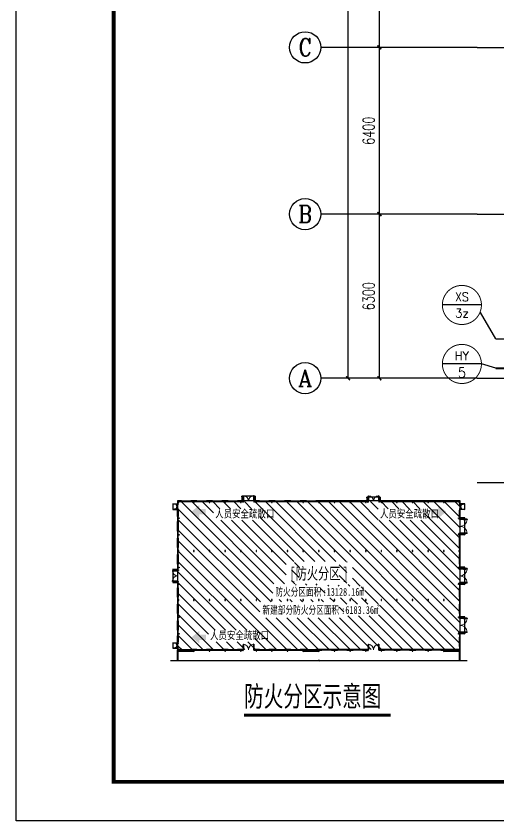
# Model space of a CAD drawing. Extents: x 1635833 to 4277885, y 16914845 to 35313750.
# Drawn here: x 2113224 to 2131765, y 17742386 to 17773275 of the extents above; entities that cross this region are included whole.
import ezdxf
from ezdxf.enums import TextEntityAlignment as Align

# ---------------------------------------------------------------- set-up
doc = ezdxf.new("R2010")
doc.units = 0
doc.header["$LTSCALE"] = 1000
doc.header["$MEASUREMENT"] = 0
doc.linetypes.add('DOTE', pattern=[2.42, 2, -0.2, 0.02, -0.2])
doc.layers.get('Defpoints').update_dxf_attribs({"color": 250})
for name, color, linetype in [('0 - 填充', 251, 'Continuous'), ('00-人防文字', 140, 'Continuous'), ('AXIS_TEXT', 7, 'Continuous'), ('AXIS_外部', 171, 'Continuous'), ('COLUMN', 2, 'Continuous'), ('DIM_SYMB', 165, 'Continuous'), ('DIM_消防', 3, 'Continuous'), ('DOTE', 8, 'DOTE'), ('GROUND', 150, 'Continuous'), ('PIPE-消防', 1, 'Continuous'), ('PIPE-雨水', 4, 'Continuous'), ('PUB_TEXT', 7, 'Continuous'), ('TK', 4, 'Continuous'), ('WALL-PARAPET', 6, 'Continuous'), ('WINDOW', 140, 'Continuous'), ('文字索引线', 74, 'Continuous')]:
    doc.layers.add(name, color=color, linetype=linetype)
doc.styles.add('_TCH_AXIS', font='COMPLEX', dxfattribs={"bigfont": 'GBCBIG'})
doc.styles.add('_TCH_DIM_T3', font='SIMPLEX', dxfattribs={"width": 0.705882, "bigfont": 'GBCBIG'})
doc.styles.add('_TWT_CIRCLE', font='COMPLEX', dxfattribs={"width": 1.1, "height": 3, "bigfont": 'HZTXT'})
doc.styles.add('COMPLEX', font='COMPLEX')
doc.styles.add('HT', font='simhei.ttf', dxfattribs={"width": 0.7})
doc.styles.add('房间名称', font='SIMPLEX', dxfattribs={"width": 0.8, "bigfont": 'HZTXT'})
doc.dimstyles.new('_TCH_ARCH&&150', dxfattribs={"dimtxt": 446.25, "dimasz": 150, "dimexe": 375, "dimexo": 450, "dimgap": 189.375, "dimtad": 1, "dimdec": 0, "dimzin": 0, "dimdsep": 46, "dimtxsty": '_TCH_DIM_T3', "dimblk": 'ARCHTICK', "dimcen": 0.09, "dimclrt": 7, "dimazin": 2, "dimtfac": 1, "dimtdec": 0, "dimtix": 1, "dimtmove": 2, "dimatfit": 3, "dimfxl": 0, "dimtolj": 1, "dimtzin": 0, "dimarcsym": 0})

# ---------------------------------------------------------------- blocks, each defined once
blk = doc.blocks.new('A$C3ACC4A1C')
at = {"layer": 'COLUMN'}
h = blk.add_hatch(color=256, dxfattribs=at)
h.paths.add_polyline_path([(125, 400), (0, 400), (0, 388), (120, 388), (120, 200), (125, 200)])
h.paths.add_polyline_path([(250, 400), (125, 400), (125, 200), (130, 200), (130, 388), (250, 388)])
h.paths.add_polyline_path([(250, 12), (130, 12), (130, 200), (125, 200), (125, 0), (250, 0)])
h.paths.add_polyline_path([(125, 200), (120, 200), (120, 12), (0, 12), (0, 0), (125, 0)])
blk.add_lwpolyline([(0, 0), (0, 12), (120, 12), (120, 388), (0, 388), (0, 400), (250, 400), (250, 388), (130, 388), (130, 12), (250, 12), (250, 0)], close=True, dxfattribs=at)
blk = doc.blocks.new('$WINLIB2D$00000001')
for p, q in [((-0.5, 0.5), (0.5, 0.5)), ((-0.5, 0.5), (-0.5, -0.5)), ((0.5, 0.167), (-0.5, 0.167)), ((0.5, -0.5), (0.5, 0.5)), ((0.5, -0.167), (-0.5, -0.167)), ((-0.5, -0.5), (0.5, -0.5))]:
    blk.add_line(p, q)
blk = doc.blocks.new('$DorLib2D$00000011')
for p, q in [((-0.5, 0.004), (-0.433, 0.004)), ((-0.5, 0.004), (-0.5, -0.062)), ((-0.483, 0.396), (-0.467, 0.396)), ((-0.483, 0.235), (-0.467, 0.235)), ((-0.467, 0.471), (-0.467, -0.062)), ((-0.467, 0.471), (-0.433, 0.471)), ((-0.433, 0.471), (-0.433, 0.004)), ((-0.417, 0.396), (-0.433, 0.396)), ((-0.417, 0.235), (-0.433, 0.235)), ((0.417, 0.396), (0.433, 0.396)), ((0.417, 0.235), (0.433, 0.235)), ((0.433, 0.471), (0.433, 0.004)), ((0.467, 0.471), (0.433, 0.471)), ((0.5, 0.004), (0.433, 0.004)), ((0.467, 0.471), (0.467, -0.062)), ((0.483, 0.396), (0.467, 0.396)), ((0.483, 0.235), (0.467, 0.235)), ((0.5, 0.004), (0.5, -0.062)), ((-0.5, -0.062), (-0.467, -0.062)), ((0.5, -0.062), (0.467, -0.062))]:
    blk.add_line(p, q)
at = {"lineweight": 13}
for p, q in [((-0.483, 0.396), (-0.483, 0.235)), ((-0.417, 0.396), (-0.417, 0.235)), ((0.417, 0.396), (0.417, 0.235)), ((0.483, 0.396), (0.483, 0.235))]:
    blk.add_line(p, q, dxfattribs=at)
for centre, start, end in [((-0.467, 0.004), 0, 85.904), ((0.467, 0.004), 94.096, 180)]:
    blk.add_arc(centre, 0.467, start, end, dxfattribs=at)
blk = doc.blocks.new('6456')
at = {"color": 1}
for p, q in [((2859562, 18811835), (2865562, 18812335)), ((2859562, 18812335), (2865562, 18811835)), ((2907562, 18811835), (2913562, 18812335)), ((2907562, 18812335), (2913562, 18811835)), ((2961562, 18811835), (2967562, 18812335)), ((2961562, 18812335), (2967562, 18811835))]:
    blk.add_line(p, q, dxfattribs=at)
at = {"color": 1, "const_width": 30}
blk.add_lwpolyline([(2859442, 18868335), (2859442, 18868535), (2859122, 18868535), (2859122, 18869135), (2859442, 18869135), (2859442, 18869335)], dxfattribs=at)
at = {"color": 1}
for points in [[(2859562, 18812335), (2865562, 18812335), (2865562, 18811835), (2859562, 18811835)], [(2907562, 18812335), (2913562, 18812335), (2913562, 18811835), (2907562, 18811835)], [(2961562, 18812335), (2967562, 18812335), (2967562, 18811835), (2961562, 18811835)]]:
    blk.add_lwpolyline(points, close=True, dxfattribs=at)
at = {"layer": 'DIM_SYMB', "color": 1}
blk.add_lwpolyline([(2856562, 18808335), (2913449, 18808335), (2913525, 18808545), (2913599, 18808125), (2913674, 18808335), (2970562, 18808335)], dxfattribs=at)
at = {"layer": 'GROUND', "color": 1}
for p, q in [((2889112, 18871375), (2884012, 18871375)), ((2884012, 18871375), (2884012, 18869575)), ((2884312, 18869575), (2884012, 18871375)), ((2888812, 18869575), (2889112, 18871375)), ((2889112, 18871375), (2889112, 18869575)), ((2937112, 18871075), (2932012, 18871075)), ((2932012, 18871075), (2932012, 18869575)), ((2932312, 18869575), (2932012, 18871075)), ((2936812, 18869575), (2937112, 18871075)), ((2937112, 18871075), (2937112, 18869575)), ((2857522, 18868435), (2857522, 18866335)), ((2857522, 18868435), (2859322, 18868435)), ((2859322, 18868135), (2857522, 18868435)), ((2859322, 18868435), (2859322, 18866335)), ((2889112, 18869575), (2884012, 18869575)), ((2937112, 18869575), (2932012, 18869575)), ((2969602, 18868435), (2967802, 18868435)), ((2967802, 18866335), (2967802, 18868435)), ((2967802, 18868135), (2969602, 18868435)), ((2969602, 18866335), (2969602, 18868435)), ((2859322, 18866635), (2857522, 18866335)), ((2857522, 18866335), (2859322, 18866335)), ((2967802, 18866635), (2969602, 18866335)), ((2969602, 18866335), (2967802, 18866335)), ((2969602, 18863135), (2967802, 18863135)), ((2967802, 18856535), (2967802, 18863135)), ((2967802, 18862835), (2969602, 18863135)), ((2969602, 18856535), (2969602, 18863135)), ((2967802, 18856835), (2969602, 18856535)), ((2969602, 18856535), (2967802, 18856535)), ((2857522, 18843385), (2857522, 18838285)), ((2857522, 18843385), (2859322, 18843385)), ((2859322, 18843085), (2857522, 18843385)), ((2859322, 18843385), (2859322, 18838285)), ((2969602, 18844135), (2967802, 18844135)), ((2967802, 18837535), (2967802, 18844135)), ((2967802, 18843835), (2969602, 18844135)), ((2969602, 18837535), (2969602, 18844135)), ((2859322, 18838585), (2857522, 18838285)), ((2857522, 18838285), (2859322, 18838285)), ((2967802, 18837835), (2969602, 18837535)), ((2969602, 18837535), (2967802, 18837535)), ((2969602, 18825135), (2967802, 18825135)), ((2967802, 18818535), (2967802, 18825135)), ((2967802, 18824835), (2969602, 18825135)), ((2969602, 18818535), (2969602, 18825135)), ((2967802, 18818835), (2969602, 18818535)), ((2969602, 18818535), (2967802, 18818535)), ((2857522, 18815135), (2857522, 18813035)), ((2857522, 18815135), (2859322, 18815135)), ((2859322, 18814835), (2857522, 18815135)), ((2859322, 18815135), (2859322, 18813035)), ((2859322, 18813335), (2857522, 18813035)), ((2857522, 18813035), (2859322, 18813035)), ((2859322, 18808335), (2967802, 18808335))]:
    blk.add_line(p, q, dxfattribs=at)
at = {"layer": 'WALL-PARAPET', "color": 1}
for p, q in [((2860762, 18869575), (2859322, 18869575)), ((2859322, 18869575), (2859322, 18868135)), ((2859322, 18868135), (2859562, 18868135)), ((2859562, 18869335), (2860762, 18869335)), ((2859562, 18868135), (2859562, 18869335)), ((2860762, 18869335), (2860762, 18869575)), ((2866762, 18869575), (2864362, 18869575)), ((2864362, 18869575), (2864362, 18869335)), ((2864362, 18869335), (2866762, 18869335)), ((2866762, 18869335), (2866762, 18869575)), ((2872762, 18869575), (2870362, 18869575)), ((2870362, 18869575), (2870362, 18869335)), ((2870362, 18869335), (2872762, 18869335)), ((2872762, 18869335), (2872762, 18869575)), ((2878762, 18869575), (2876362, 18869575)), ((2876362, 18869575), (2876362, 18869335)), ((2876362, 18869335), (2878762, 18869335)), ((2878762, 18869335), (2878762, 18869575)), ((2884312, 18869575), (2882362, 18869575)), ((2882362, 18869575), (2882362, 18869335)), ((2882362, 18869335), (2884312, 18869335)), ((2884312, 18869335), (2884312, 18869575)), ((2890762, 18869575), (2888812, 18869575)), ((2888812, 18869575), (2888812, 18869335)), ((2888812, 18869335), (2890762, 18869335)), ((2890762, 18869335), (2890762, 18869575)), ((2896762, 18869575), (2894362, 18869575)), ((2894362, 18869575), (2894362, 18869335)), ((2894362, 18869335), (2896762, 18869335)), ((2896762, 18869335), (2896762, 18869575)), ((2902762, 18869575), (2900362, 18869575)), ((2900362, 18869575), (2900362, 18869335)), ((2900362, 18869335), (2902762, 18869335)), ((2902762, 18869335), (2902762, 18869575)), ((2908762, 18869575), (2906362, 18869575)), ((2906362, 18869575), (2906362, 18869335)), ((2906362, 18869335), (2908762, 18869335)), ((2908762, 18869335), (2908762, 18869575)), ((2914762, 18869575), (2912362, 18869575)), ((2912362, 18869575), (2912362, 18869335)), ((2912362, 18869335), (2914762, 18869335)), ((2914762, 18869335), (2914762, 18869575)), ((2920762, 18869575), (2918362, 18869575)), ((2918362, 18869575), (2918362, 18869335)), ((2918362, 18869335), (2920762, 18869335)), ((2920762, 18869335), (2920762, 18869575)), ((2926762, 18869575), (2924362, 18869575)), ((2924362, 18869575), (2924362, 18869335)), ((2924362, 18869335), (2926762, 18869335)), ((2926762, 18869335), (2926762, 18869575)), ((2932312, 18869575), (2930362, 18869575)), ((2930362, 18869575), (2930362, 18869335)), ((2930362, 18869335), (2932312, 18869335)), ((2932312, 18869335), (2932312, 18869575)), ((2938762, 18869575), (2936812, 18869575)), ((2936812, 18869575), (2936812, 18869335)), ((2936812, 18869335), (2938762, 18869335)), ((2938762, 18869335), (2938762, 18869575)), ((2944762, 18869575), (2942362, 18869575)), ((2942362, 18869575), (2942362, 18869335)), ((2942362, 18869335), (2944762, 18869335)), ((2944762, 18869335), (2944762, 18869575)), ((2950762, 18869575), (2948362, 18869575)), ((2948362, 18869575), (2948362, 18869335)), ((2948362, 18869335), (2950762, 18869335)), ((2950762, 18869335), (2950762, 18869575)), ((2956762, 18869575), (2954362, 18869575)), ((2954362, 18869575), (2954362, 18869335)), ((2954362, 18869335), (2956762, 18869335)), ((2956762, 18869335), (2956762, 18869575)), ((2962762, 18869575), (2960362, 18869575)), ((2960362, 18869575), (2960362, 18869335)), ((2960362, 18869335), (2962762, 18869335)), ((2962762, 18869335), (2962762, 18869575)), ((2967802, 18869575), (2966362, 18869575)), ((2966362, 18869575), (2966362, 18869335)), ((2966362, 18869335), (2967562, 18869335)), ((2967562, 18869335), (2967562, 18868135)), ((2967562, 18868135), (2967802, 18868135)), ((2967802, 18868135), (2967802, 18869575)), ((2859562, 18866635), (2859322, 18866635)), ((2859322, 18866635), (2859322, 18866035)), ((2859322, 18866035), (2859562, 18866035)), ((2859562, 18866035), (2859562, 18866635)), ((2967802, 18866635), (2967562, 18866635)), ((2967562, 18866635), (2967562, 18866035)), ((2967562, 18866035), (2967802, 18866035)), ((2967802, 18866035), (2967802, 18866635)), ((2859562, 18863635), (2859322, 18863635)), ((2859322, 18863635), (2859322, 18861635)), ((2859322, 18861635), (2859562, 18861635)), ((2859562, 18861635), (2859562, 18863635)), ((2967802, 18863635), (2967562, 18863635)), ((2967562, 18863635), (2967562, 18862835)), ((2967562, 18862835), (2967802, 18862835)), ((2967802, 18862835), (2967802, 18863635)), ((2859562, 18858035), (2859322, 18858035)), ((2859322, 18858035), (2859322, 18855285)), ((2859562, 18855285), (2859562, 18858035)), ((2859322, 18855285), (2859562, 18855285)), ((2967802, 18856835), (2967562, 18856835)), ((2967562, 18856835), (2967562, 18855285)), ((2967562, 18855285), (2967802, 18855285)), ((2967802, 18855285), (2967802, 18856835)), ((2859562, 18851685), (2859322, 18851685)), ((2859322, 18851685), (2859322, 18848985)), ((2859322, 18848985), (2859562, 18848985)), ((2859562, 18848985), (2859562, 18851685)), ((2967802, 18851685), (2967562, 18851685)), ((2967562, 18851685), (2967562, 18848985)), ((2967562, 18848985), (2967802, 18848985)), ((2967802, 18848985), (2967802, 18851685)), ((2859562, 18845385), (2859322, 18845385)), ((2859322, 18845385), (2859322, 18843085)), ((2859322, 18843085), (2859562, 18843085)), ((2859562, 18843085), (2859562, 18845385)), ((2967802, 18845385), (2967562, 18845385)), ((2967562, 18845385), (2967562, 18843835)), ((2967562, 18843835), (2967802, 18843835)), ((2967802, 18843835), (2967802, 18845385)), ((2859562, 18838585), (2859322, 18838585)), ((2859322, 18838585), (2859322, 18836285)), ((2859562, 18836285), (2859562, 18838585)), ((2967802, 18837835), (2967562, 18837835)), ((2967562, 18837835), (2967562, 18836285)), ((2967802, 18836285), (2967802, 18837835)), ((2859322, 18836285), (2859562, 18836285)), ((2967562, 18836285), (2967802, 18836285)), ((2859562, 18832685), (2859322, 18832685)), ((2859322, 18832685), (2859322, 18829985)), ((2859562, 18829985), (2859562, 18832685)), ((2967802, 18832685), (2967562, 18832685)), ((2967562, 18832685), (2967562, 18829985)), ((2967802, 18829985), (2967802, 18832685)), ((2859322, 18829985), (2859562, 18829985)), ((2967562, 18829985), (2967802, 18829985)), ((2859562, 18826385), (2859322, 18826385)), ((2859322, 18826385), (2859322, 18823635)), ((2859562, 18823635), (2859562, 18826385)), ((2967802, 18826385), (2967562, 18826385)), ((2967562, 18826385), (2967562, 18824835)), ((2967562, 18824835), (2967802, 18824835)), ((2967802, 18824835), (2967802, 18826385)), ((2859322, 18823635), (2859562, 18823635)), ((2859562, 18820035), (2859322, 18820035)), ((2859322, 18820035), (2859322, 18817835)), ((2859322, 18817835), (2859562, 18817835)), ((2859562, 18817835), (2859562, 18820035)), ((2967802, 18818835), (2967562, 18818835)), ((2967562, 18818835), (2967562, 18817285)), ((2967802, 18817285), (2967802, 18818835)), ((2859562, 18815435), (2859322, 18815435)), ((2859322, 18815435), (2859322, 18814835)), ((2859322, 18814835), (2859562, 18814835)), ((2859562, 18814835), (2859562, 18815435)), ((2967562, 18817285), (2967802, 18817285)), ((2859562, 18813335), (2859322, 18813335)), ((2859322, 18813335), (2859322, 18812455)), ((2859322, 18808335), (2859322, 18812455)), ((2859562, 18812575), (2859562, 18813335)), ((2860762, 18812575), (2859562, 18812575)), ((2859562, 18812335), (2860762, 18812335)), ((2859562, 18808335), (2859562, 18812335)), ((2860762, 18812335), (2860762, 18812575)), ((2866762, 18812575), (2864362, 18812575)), ((2864362, 18812575), (2864362, 18812335)), ((2864362, 18812335), (2866762, 18812335)), ((2866762, 18812335), (2866762, 18812575)), ((2872762, 18812575), (2870362, 18812575)), ((2870362, 18812575), (2870362, 18812335)), ((2870362, 18812335), (2872762, 18812335)), ((2872762, 18812335), (2872762, 18812575)), ((2878762, 18812575), (2876362, 18812575)), ((2876362, 18812575), (2876362, 18812335)), ((2876362, 18812335), (2878762, 18812335)), ((2878762, 18812335), (2878762, 18812575)), ((2884312, 18812575), (2882362, 18812575)), ((2882362, 18812575), (2882362, 18812335)), ((2882362, 18812335), (2884312, 18812335)), ((2884312, 18812335), (2884312, 18812575)), ((2890762, 18812575), (2888812, 18812575)), ((2888812, 18812575), (2888812, 18812335)), ((2888812, 18812335), (2890762, 18812335)), ((2890762, 18812335), (2890762, 18812575)), ((2896762, 18812575), (2894362, 18812575)), ((2894362, 18812575), (2894362, 18812335)), ((2894362, 18812335), (2896762, 18812335)), ((2896762, 18812335), (2896762, 18812575)), ((2902762, 18812575), (2900362, 18812575)), ((2900362, 18812575), (2900362, 18812335)), ((2900362, 18812335), (2902762, 18812335)), ((2902762, 18812335), (2902762, 18812575)), ((2908762, 18812575), (2906362, 18812575)), ((2906362, 18812575), (2906362, 18812335)), ((2906362, 18812335), (2908762, 18812335)), ((2908762, 18812335), (2908762, 18812575)), ((2914762, 18812575), (2912362, 18812575)), ((2912362, 18812575), (2912362, 18812335)), ((2912362, 18812335), (2914762, 18812335)), ((2914762, 18812335), (2914762, 18812575)), ((2920762, 18812575), (2918362, 18812575)), ((2918362, 18812575), (2918362, 18812335)), ((2918362, 18812335), (2920762, 18812335)), ((2920762, 18812335), (2920762, 18812575)), ((2926762, 18812575), (2924362, 18812575)), ((2924362, 18812575), (2924362, 18812335)), ((2924362, 18812335), (2926762, 18812335)), ((2926762, 18812335), (2926762, 18812575)), ((2932312, 18812575), (2930362, 18812575)), ((2930362, 18812575), (2930362, 18812335)), ((2930362, 18812335), (2932312, 18812335)), ((2932312, 18812335), (2932312, 18812575)), ((2938762, 18812575), (2936812, 18812575)), ((2936812, 18812575), (2936812, 18812335)), ((2936812, 18812335), (2938762, 18812335)), ((2938762, 18812335), (2938762, 18812575)), ((2944762, 18812575), (2942362, 18812575)), ((2942362, 18812575), (2942362, 18812335)), ((2942362, 18812335), (2944762, 18812335)), ((2944762, 18812335), (2944762, 18812575)), ((2950762, 18812575), (2948362, 18812575)), ((2948362, 18812575), (2948362, 18812335)), ((2948362, 18812335), (2950762, 18812335)), ((2950762, 18812335), (2950762, 18812575)), ((2956762, 18812575), (2954362, 18812575)), ((2954362, 18812575), (2954362, 18812335)), ((2954362, 18812335), (2956762, 18812335)), ((2956762, 18812335), (2956762, 18812575)), ((2962762, 18812575), (2960362, 18812575)), ((2960362, 18812575), (2960362, 18812335)), ((2960362, 18812335), (2962762, 18812335)), ((2962762, 18812335), (2962762, 18812575)), ((2967562, 18812575), (2966362, 18812575)), ((2966362, 18812575), (2966362, 18812335)), ((2966362, 18812335), (2967562, 18812335)), ((2967802, 18813685), (2967562, 18813685)), ((2967562, 18813685), (2967562, 18812575)), ((2967562, 18808335), (2967562, 18812335)), ((2967802, 18812455), (2967802, 18813685)), ((2967802, 18808335), (2967802, 18812455)), ((2859322, 18808335), (2859562, 18808335)), ((2967562, 18808335), (2967802, 18808335))]:
    blk.add_line(p, q, dxfattribs=at)
at = {"layer": 'WINDOW', "color": 1}
for p, q in [((2859322, 18866635), (2859322, 18868135)), ((2967802, 18866635), (2967802, 18868135)), ((2859322, 18813335), (2859322, 18814835))]:
    blk.add_line(p, q, dxfattribs=at)
at = {"layer": 'COLUMN', "color": 1, "xscale": -1}
for p in [(2859812, 18868935), (2865687, 18868935), (2871687, 18868935), (2877687, 18868935), (2883687, 18868935), (2889687, 18868935), (2895687, 18868935), (2901687, 18868935), (2907687, 18868935), (2913687, 18868935), (2919687, 18868935), (2925687, 18868935), (2931687, 18868935), (2937687, 18868935), (2943687, 18868935), (2949687, 18868935), (2955687, 18868935), (2961687, 18868935), (2967562, 18868935), (2859812, 18850135), (2865687, 18850135), (2871687, 18850135), (2877687, 18850135), (2883687, 18850135), (2889687, 18850135), (2895687, 18850135), (2901687, 18850135), (2907687, 18850135), (2913687, 18850135), (2919687, 18850135), (2925687, 18850135), (2931687, 18850135), (2937687, 18850135), (2943687, 18850135), (2949687, 18850135), (2955687, 18850135), (2961687, 18850135), (2967562, 18850135), (2859812, 18831335), (2865687, 18831335), (2871687, 18831335), (2877687, 18831335), (2883687, 18831335), (2889687, 18831335), (2895687, 18831335), (2901687, 18831335), (2907687, 18831335), (2913687, 18831335), (2919687, 18831335), (2925687, 18831335), (2931687, 18831335), (2937687, 18831335), (2943687, 18831335), (2949687, 18831335), (2955687, 18831335), (2961687, 18831335), (2967562, 18831335), (2967687, 18831335), (2859812, 18811935), (2865687, 18811935), (2871687, 18811935), (2877687, 18811935), (2883687, 18811935), (2889687, 18811935), (2895687, 18811935), (2901687, 18811935), (2907687, 18811935), (2913687, 18811935), (2919687, 18811935), (2925687, 18811935), (2931687, 18811935), (2937687, 18811935), (2943687, 18811935), (2949687, 18811935), (2955687, 18811935), (2961687, 18811935), (2967562, 18811935)]:
    blk.add_blockref('A$C3ACC4A1C', p, dxfattribs=at)
at = {"layer": 'COLUMN', "color": 1, "xscale": -1, "rotation": 270}
for p in [(2859562, 18862910), (2859562, 18856510), (2859562, 18843910), (2859562, 18837510), (2859562, 18824910), (2859562, 18818510)]:
    blk.add_blockref('A$C3ACC4A1C', p, dxfattribs=at)
at = {"layer": 'COLUMN', "color": 1, "rotation": 90.00000000000001}
for p in [(2967562, 18862910), (2967562, 18856510), (2967562, 18843910), (2967562, 18837510), (2967562, 18824910), (2967562, 18818510)]:
    blk.add_blockref('A$C3ACC4A1C', p, dxfattribs=at)
at = {"layer": 'WINDOW', "color": 1}
for name, p, xscale, yscale, zscale in [('$DorLib2D$00000011', (2886562, 18869455), 4500.000027132919, 4500.000027132919, 4500.000027132919), ('$DorLib2D$00000011', (2934562, 18869455), 4500.000027132919, 4500.000027132919, 4500.000027132919), ('$WINLIB2D$00000001', (2862562, 18869455), 3600.000000003725, -240, 3600.000000003725), ('$WINLIB2D$00000001', (2868562, 18869455), 3600.000000003725, -240, 3600.000000003725), ('$WINLIB2D$00000001', (2874562, 18869455), 3600.000000003725, -240, 3600.000000003725), ('$WINLIB2D$00000001', (2880562, 18869455), 3600.000000003725, -240, 3600.000000003725), ('$WINLIB2D$00000001', (2892562, 18869455), 3600.000000003725, -240, 3600.000000003725), ('$WINLIB2D$00000001', (2898562, 18869455), 3600.000000003725, -240, 3600.000000003725), ('$WINLIB2D$00000001', (2904562, 18869455), 3600.000000003725, -240, 3600.000000003725), ('$WINLIB2D$00000001', (2910562, 18869455), 3600.000000003725, -240, 3600.000000003725), ('$WINLIB2D$00000001', (2916562, 18869455), -3600.000000003725, -240, -3600.000000003725), ('$WINLIB2D$00000001', (2922562, 18869455), -3600.000000003725, -240, -3600.000000003725), ('$WINLIB2D$00000001', (2928562, 18869455), -3600.000000003725, -240, -3600.000000003725), ('$WINLIB2D$00000001', (2940562, 18869455), -3600.000000003725, -240, -3600.000000003725), ('$WINLIB2D$00000001', (2946562, 18869455), -3600.000000003725, -240, -3600.000000003725), ('$WINLIB2D$00000001', (2952562, 18869455), -3600.000000003725, -240, -3600.000000003725), ('$WINLIB2D$00000001', (2958562, 18869455), -3600.000000003725, -240, -3600.000000003725), ('$WINLIB2D$00000001', (2964562, 18869455), -3600.000000003725, -240, -3600.000000003725)]:
    blk.add_blockref(name, p, dxfattribs=dict(at, xscale=xscale, yscale=yscale, zscale=zscale))
for name, p, xscale, yscale, zscale, rotation in [('$DorLib2D$00000011', (2859442, 18867385), 1500, 1500, 1500, 90), ('$DorLib2D$00000011', (2967682, 18867385), 1500, -1500, 1500, 90), ('$WINLIB2D$00000001', (2859442, 18864835), 2400, 240, 2400, 90), ('$WINLIB2D$00000001', (2967682, 18864835), 2400, -240, 2400, 90), ('$WINLIB2D$00000001', (2859442, 18859835), 3600.000000003725, -240, 3600.000000003725, 90), ('$DorLib2D$00000011', (2967682, 18859835), 6000, -6000, 6000, 90), ('$WINLIB2D$00000001', (2859442, 18853485), 3600.000000003725, -240, 3600.000000003725, 90), ('$WINLIB2D$00000001', (2967682, 18853485), 3600.000000003725, 240, 3600.000000003725, 90), ('$WINLIB2D$00000001', (2859442, 18847185), 3600.000000003725, -240, 3600.000000003725, 90), ('$WINLIB2D$00000001', (2967682, 18847185), 3600.000000003725, 240, 3600.000000003725, 90), ('$DorLib2D$00000011', (2859442, 18840835), 4500.000027132919, 4500.000027132919, 4500.000027132919, 90), ('$DorLib2D$00000011', (2967682, 18840835), 6000, -6000, 6000, 90), ('$WINLIB2D$00000001', (2859442, 18834485), 3600.000000003725, -240, 3600.000000003725, 90), ('$WINLIB2D$00000001', (2967682, 18834485), 3600.000000003725, 240, 3600.000000003725, 90), ('$WINLIB2D$00000001', (2859442, 18828185), 3600.000000003725, -240, 3600.000000003725, 90), ('$WINLIB2D$00000001', (2967682, 18828185), 3600.000000003725, 240, 3600.000000003725, 90), ('$DorLib2D$00000011', (2967682, 18821835), 6000, -6000, 6000, 90), ('$WINLIB2D$00000001', (2859442, 18821835), 3600.000000003725, -240, 3600.000000003725, 90), ('$WINLIB2D$00000001', (2859442, 18816635), 2400, -240, 2400, 90), ('$DorLib2D$00000011', (2859442, 18814085), -1500, 1500, -1500, 90), ('$WINLIB2D$00000001', (2967682, 18815485), 3600.000000003725, 240, 3600.000000003725, 90), ('$WINLIB2D$00000001', (2862562, 18812455), -3600.000000003725, -240, -3600.000000003725, 180), ('$WINLIB2D$00000001', (2868562, 18812455), -3600.000000003725, 240, -3600.000000003725, 180), ('$WINLIB2D$00000001', (2874562, 18812455), -3600.000000003725, 240, -3600.000000003725, 180), ('$WINLIB2D$00000001', (2880562, 18812455), -3600.000000003725, 240, -3600.000000003725, 180), ('$DorLib2D$00000011', (2886562, 18812455), -4500.000027132919, -4500.000027132919, -4500.000027132919, 180), ('$WINLIB2D$00000001', (2892562, 18812455), -3600.000000003725, 240, -3600.000000003725, 180), ('$WINLIB2D$00000001', (2898562, 18812455), -3600.000000003725, 240, -3600.000000003725, 180), ('$WINLIB2D$00000001', (2904562, 18812455), -3600.000000003725, 240, -3600.000000003725, 180), ('$WINLIB2D$00000001', (2910562, 18812455), -3600.000000003725, -240, -3600.000000003725, 180), ('$WINLIB2D$00000001', (2916562, 18812455), 3600.000000003725, 240, 3600.000000003725, 180), ('$WINLIB2D$00000001', (2922562, 18812455), 3600.000000003725, 240, 3600.000000003725, 180), ('$WINLIB2D$00000001', (2928562, 18812455), 3600.000000003725, 240, 3600.000000003725, 180), ('$DorLib2D$00000011', (2934562, 18812455), 4500.000027132919, -4500.000027132919, 4500.000027132919, 180), ('$WINLIB2D$00000001', (2940562, 18812455), 3600.000000003725, 240, 3600.000000003725, 180), ('$WINLIB2D$00000001', (2946562, 18812455), 3600.000000003725, 240, 3600.000000003725, 180), ('$WINLIB2D$00000001', (2952562, 18812455), 3600.000000003725, 240, 3600.000000003725, 180), ('$WINLIB2D$00000001', (2958562, 18812455), 3600.000000003725, 240, 3600.000000003725, 180), ('$WINLIB2D$00000001', (2964562, 18812455), 3600.000000003725, -240, 3600.000000003725, 180)]:
    blk.add_blockref(name, p, dxfattribs=dict(at, xscale=xscale, yscale=yscale, zscale=zscale, rotation=rotation))
blk = doc.blocks.new('GeYuanFrame_88637502', base_point=(20.09, 4.53))
at = {"layer": 'TK'}
blk.add_lwpolyline([(20.09, 4.53), (20.09, 598.53), (1071.09, 598.53), (1071.09, 4.53)], close=True, dxfattribs=at)
at = {"layer": 'TK', "const_width": 1}
blk.add_lwpolyline([(45.09, 588.53), (1061.09, 588.53), (1061.09, 14.53), (45.09, 14.53)], close=True, dxfattribs=at)
blk = doc.blocks.new('_ArchTick')
at = {"color": 0, "linetype": 'ByBlock', "const_width": 0.4}
blk.add_lwpolyline([(-0.5, -0.5), (0.5, 0.5)], dxfattribs=at)
blk = doc.blocks.new('*D228')
at = {"layer": 'AXIS_外部', "color": 0, "lineweight": -2}
for p, q in [((2130474, 17765675), (2126799, 17765675)), ((2127174, 17759375), (2127174, 17765675)), ((2130474, 17759375), (2126799, 17759375))]:
    blk.add_line(p, q, dxfattribs=at)
at = {"layer": 'Defpoints', "color": 0}
for p in [(2127174, 17765675), (2130924, 17765675), (2130924, 17759375)]:
    blk.add_point(p, dxfattribs=at)
at = {"layer": 'AXIS_外部', "color": 0, "lineweight": -2, "xscale": 150, "yscale": 150, "zscale": 150}
for p, rotation in [((2127174, 17765675), 90), ((2127174, 17759375), 270)]:
    blk.add_blockref('_ArchTick', p, dxfattribs=dict(at, rotation=rotation))
at = {"layer": 'AXIS_外部', "color": 7, "insert": (2126761, 17762525), "char_height": 446.2, "attachment_point": 5, "rotation": 90, "style": '_TCH_DIM_T3'}
blk.add_mtext('\\A1;6300', dxfattribs=at)
blk = doc.blocks.new('*D229')
at = {"layer": 'AXIS_外部', "color": 0, "lineweight": -2}
for p, q in [((2130474, 17772075), (2126799, 17772075)), ((2127174, 17765675), (2127174, 17772075)), ((2130474, 17765675), (2126799, 17765675))]:
    blk.add_line(p, q, dxfattribs=at)
at = {"layer": 'Defpoints', "color": 0}
for p in [(2127174, 17772075), (2130924, 17772075), (2130924, 17765675)]:
    blk.add_point(p, dxfattribs=at)
at = {"layer": 'AXIS_外部', "color": 0, "lineweight": -2, "xscale": 150, "yscale": 150, "zscale": 150}
for p, rotation in [((2127174, 17772075), 90), ((2127174, 17765675), 270)]:
    blk.add_blockref('_ArchTick', p, dxfattribs=dict(at, rotation=rotation))
at = {"layer": 'AXIS_外部', "color": 7, "insert": (2126761, 17768875), "char_height": 446.2, "attachment_point": 5, "rotation": 90, "style": '_TCH_DIM_T3'}
blk.add_mtext('\\A1;6400', dxfattribs=at)
blk = doc.blocks.new('*D230')
at = {"layer": 'AXIS_外部', "color": 0, "lineweight": -2}
for p, q in [((2130474, 17778375), (2126799, 17778375)), ((2127174, 17772075), (2127174, 17778375)), ((2130474, 17772075), (2126799, 17772075))]:
    blk.add_line(p, q, dxfattribs=at)
at = {"layer": 'Defpoints', "color": 0}
for p in [(2127174, 17778375), (2130924, 17778375), (2130924, 17772075)]:
    blk.add_point(p, dxfattribs=at)
at = {"layer": 'AXIS_外部', "color": 0, "lineweight": -2, "xscale": 150, "yscale": 150, "zscale": 150}
for p, rotation in [((2127174, 17778375), 90), ((2127174, 17772075), 270)]:
    blk.add_blockref('_ArchTick', p, dxfattribs=dict(at, rotation=rotation))
at = {"layer": 'AXIS_外部', "color": 7, "insert": (2126761, 17775225), "char_height": 446.2, "attachment_point": 5, "rotation": 90, "style": '_TCH_DIM_T3'}
blk.add_mtext('\\A1;6300', dxfattribs=at)
blk = doc.blocks.new('*D238')
at = {"layer": 'AXIS_外部', "color": 0, "lineweight": -2}
for p, q in [((2130474, 17816615), (2125599, 17816615)), ((2125974, 17759375), (2125974, 17816615)), ((2130474, 17759375), (2125599, 17759375))]:
    blk.add_line(p, q, dxfattribs=at)
at = {"layer": 'Defpoints', "color": 0}
for p in [(2125974, 17816615), (2130924, 17816615), (2130924, 17759375)]:
    blk.add_point(p, dxfattribs=at)
at = {"layer": 'AXIS_外部', "color": 0, "lineweight": -2, "xscale": 150, "yscale": 150, "zscale": 150}
for p, rotation in [((2125974, 17816615), 90), ((2125974, 17759375), 270)]:
    blk.add_blockref('_ArchTick', p, dxfattribs=dict(at, rotation=rotation))
at = {"layer": 'AXIS_外部', "color": 7, "insert": (2125561, 17787995), "char_height": 446.2, "attachment_point": 5, "rotation": 90, "style": '_TCH_DIM_T3'}
blk.add_mtext('\\A1;57240', dxfattribs=at)
blk = doc.blocks.new('_AXISO')
blk.add_circle((0, 0), 0.5)
at = {"layer": 'AXIS_TEXT', "style": 'COMPLEX', "width": 1.041667}
blk.add_attdef('A', text='', height=0.56, dxfattribs=at).set_placement((-0.25, -0.28), (0.25, -0.28), align=Align.FIT)

msp = doc.modelspace()

# ---------------------------------------------------------------- hatches: boundary and pattern name
at = {"layer": '0 - 填充'}
h = msp.add_hatch(dxfattribs=at)
h.set_pattern_fill('ANSI31', color=256, scale=180, angle=-90, style=0)
h.set_pattern_definition([(315, (0, 0), (202.0557627, 202.0557627), [])])
h.paths.add_polyline_path([(2119449.514, 17754640.498), (2130249.514, 17754640.498), (2130249.514, 17748965.098), (2119449.514, 17748965.098)])
h.paths.add_polyline_path([(2127132.739, 17753925.193), (2128913.133, 17753925.193), (2128913.133, 17754368.107), (2127132.739, 17754368.107)], flags=16)
h.paths.add_polyline_path([(2120804.793, 17753925.193), (2122585.187, 17753925.193), (2122585.187, 17754368.107), (2120804.793, 17754368.107)], flags=16)
edge = h.paths.add_edge_path(flags=16)
edge.add_line((2123588.739, 17751462.369), (2124097.853, 17751462.369))
edge.add_line((2124097.853, 17751462.369), (2124097.853, 17752309.204))
edge.add_line((2124097.853, 17752309.204), (2123588.739, 17752309.204))
edge.add_line((2123588.739, 17752309.204), (2123588.739, 17751462.369))
edge.add_line((2123805.448, 17751434.521), (2125922.663, 17751434.521))
edge.add_line((2125922.663, 17751434.521), (2125922.663, 17752342.116))
edge.add_line((2125922.663, 17752342.116), (2123805.448, 17752342.116))
edge.add_line((2123805.448, 17752342.116), (2123805.448, 17751434.521))
edge.add_line((2125630.258, 17751462.369), (2126139.372, 17751462.369))
edge.add_line((2126139.372, 17751462.369), (2126139.372, 17752309.204))
edge.add_line((2126139.372, 17752309.204), (2125630.258, 17752309.204))
edge.add_line((2125630.258, 17752309.204), (2125630.258, 17751462.369))
edge = h.paths.add_edge_path(flags=16)
edge.add_line((2123077.641, 17750878.535), (2125094.012, 17750878.535))
edge.add_line((2125094.012, 17750878.535), (2125094.012, 17751483.598))
edge.add_line((2125094.012, 17751483.598), (2123077.641, 17751483.598))
edge.add_line((2123077.641, 17751483.598), (2123077.641, 17750878.535))
edge.add_line((2124918.485, 17750951.952), (2126580.088, 17750951.952))
edge.add_line((2126580.088, 17750951.952), (2126580.088, 17751400.054))
edge.add_line((2126580.088, 17751400.054), (2124918.485, 17751400.054))
edge.add_line((2124918.485, 17751400.054), (2124918.485, 17750951.952))
edge.add_line((2126468.695, 17751189.927), (2126617.725, 17751189.927))
edge.add_line((2126617.725, 17751189.927), (2126617.725, 17751410.18))
edge.add_line((2126617.725, 17751410.18), (2126468.695, 17751410.18))
edge.add_line((2126468.695, 17751410.18), (2126468.695, 17751189.927))
edge = h.paths.add_edge_path(flags=16)
edge.add_line((2122583.399, 17750183.548), (2125809.56, 17750183.548))
edge.add_line((2125809.56, 17750183.548), (2125809.56, 17750788.611))
edge.add_line((2125809.56, 17750788.611), (2122583.399, 17750788.611))
edge.add_line((2122583.399, 17750788.611), (2122583.399, 17750183.548))
edge.add_line((2125634.032, 17750256.966), (2127144.412, 17750256.966))
edge.add_line((2127144.412, 17750256.966), (2127144.412, 17750705.067))
edge.add_line((2127144.412, 17750705.067), (2125634.032, 17750705.067))
edge.add_line((2125634.032, 17750705.067), (2125634.032, 17750256.966))
edge.add_line((2127033.02, 17750494.94), (2127182.049, 17750494.94))
edge.add_line((2127182.049, 17750494.94), (2127182.049, 17750715.194))
edge.add_line((2127182.049, 17750715.194), (2127033.02, 17750715.194))
edge.add_line((2127033.02, 17750715.194), (2127033.02, 17750494.94))
h.paths.add_polyline_path([(2120608.258, 17749258.511), (2122388.652, 17749258.511), (2122388.652, 17749701.424), (2120608.258, 17749701.424)], flags=16)
at = {"layer": '文字索引线'}
for points in [[(2119958.983, 17754254.868), (2120258.983, 17754504.868), (2120258.983, 17754354.868), (2120508.983, 17754354.868), (2120508.983, 17754154.868), (2120258.983, 17754154.868), (2120258.983, 17754004.868)], [(2129740.045, 17754254.868), (2129440.045, 17754504.868), (2129440.045, 17754354.868), (2129190.045, 17754354.868), (2129190.045, 17754154.868), (2129440.045, 17754154.868), (2129440.045, 17754004.868)], [(2119966.388, 17749435.458), (2120266.388, 17749685.458), (2120266.388, 17749535.458), (2120516.388, 17749535.458), (2120516.388, 17749335.458), (2120266.388, 17749335.458), (2120266.388, 17749185.458)]]:
    msp.add_hatch(color=256, dxfattribs=at).paths.add_polyline_path(points)

# ---------------------------------------------------------------- linework, layer by layer
at = {"layer": 'AXIS_外部'}
for p, q in [((2130923.512, 17772075.393), (2124923.512, 17772075.393)), ((2130923.512, 17765675.393), (2124923.512, 17765675.393)), ((2130923.512, 17759375.393), (2124923.512, 17759375.393))]:
    msp.add_line(p, q, dxfattribs=at)
at = {"layer": 'DIM_SYMB', "color": 150}
msp.add_lwpolyline([(2130923.512, 17755375.393), (2187810.05, 17755375.393), (2187886.484, 17755585.393), (2187960.541, 17755165.393), (2188035.05, 17755375.393), (2244923.512, 17755375.393)], dxfattribs=at)
at = {"layer": 'DIM_SYMB', "const_width": 105}
msp.add_lwpolyline([(2121980.161, 17746444.463), (2127601.87, 17746444.463)], dxfattribs=at)
at = {"layer": 'DIM_消防'}
for p, q in [((2131093.415, 17762188.098), (2129593.415, 17762188.098)), ((2131645.633, 17760886.828), (2131051.242, 17761901.736)), ((2131093.415, 17759924.027), (2129593.415, 17759924.027)), ((2131645.633, 17759761.462), (2131093.415, 17759924.027))]:
    msp.add_line(p, q, dxfattribs=at)
at = {"layer": 'DIM_消防', "const_width": 37.5}
for points in [[(2131093.415, 17762188.098, 1), (2129593.415, 17762188.098, 1)], [(2131093.415, 17759924.027, 1), (2129593.415, 17759924.027, 1)]]:
    msp.add_lwpolyline(points, format="xyb", close=True, dxfattribs=at)
at = {"layer": 'DOTE'}
for p, q in [((2130923.512, 17772075.393), (2244923.512, 17772075.393)), ((2130923.512, 17765675.393), (2244923.512, 17765675.393)), ((2130923.512, 17759375.393), (2244923.512, 17759375.393))]:
    msp.add_line(p, q, dxfattribs=at)
at = {"layer": 'PIPE-消防', "linetype": 'Continuous', "ltscale": 1.5, "const_width": 52.5}
msp.add_lwpolyline([(2132149.038, 17760886.828), (2131645.633, 17760886.828)], dxfattribs=at)
at = {"layer": 'PIPE-雨水', "linetype": 'Continuous', "ltscale": 1.5, "const_width": 75}
msp.add_lwpolyline([(2132795.028, 17759761.462), (2131645.633, 17759761.462)], dxfattribs=at)

# ---------------------------------------------------------------- block references
for name, p, xscale, yscale, zscale in [('GeYuanFrame_88637502', (2113223.512, 17742386.026), 150, 150, 150), ('6456', (1833493.272, 15867707.607), 0.1, 0.1, 0.1)]:
    msp.add_blockref(name, p, dxfattribs=dict(xscale=xscale, yscale=yscale, zscale=zscale))
at = {"layer": 'AXIS_外部'}
ref = msp.add_blockref('_AXISO', (2124323.512, 17772075.393), dxfattribs=dict(at, xscale=1200, yscale=1200, zscale=1200))
ref.add_attrib('A', 'C', dxfattribs={"layer": 'AXIS_TEXT', "height": 683.536, "style": '_TCH_AXIS'}).set_placement((2124079.392, 17771733.625), (2124567.632, 17771733.625), align=Align.FIT)
ref = msp.add_blockref('_AXISO', (2124323.512, 17765675.393), dxfattribs=dict(at, xscale=1200, yscale=1200, zscale=1200))
ref.add_attrib('A', 'B', dxfattribs={"layer": 'AXIS_TEXT', "height": 652.886, "style": '_TCH_AXIS'}).set_placement((2124059.249, 17765348.95), (2124587.776, 17765348.95), align=Align.FIT)
ref = msp.add_blockref('_AXISO', (2124323.512, 17759375.393), dxfattribs=dict(at, xscale=1200, yscale=1200, zscale=1200))
ref.add_attrib('A', 'A', dxfattribs={"layer": 'AXIS_TEXT', "height": 637.776, "style": '_TCH_AXIS'}).set_placement((2124050.18, 17759056.506), (2124596.845, 17759056.506), align=Align.FIT)

# ---------------------------------------------------------------- texts
at = {"layer": '00-人防文字', "style": 'HT', "width": 0.7}
for s, height, p in [('[', 450.633, (2123729.878, 17751656.673)), ('防火分区', 450.6329, (2123956.713, 17751656.673)), (']', 450.633, (2125771.397, 17751656.673)), ('防火分区面积', 300.4219, (2123178.485, 17751026.636)), (':13128.16m', 300.4219, (2124993.168, 17751026.636)), ('2', 150.211, (2126505.404, 17751226.636)), ('新建部分防火分区面积', 300.4219, (2122684.243, 17750331.649)), (':6183.36m', 300.4219, (2125708.716, 17750331.649)), ('2', 150.211, (2127069.728, 17750531.649))]:
    msp.add_text(s, height=height, dxfattribs=at).set_placement(p)
at = {"layer": 'DIM_消防', "color": 7, "style": '_TWT_CIRCLE'}
for s, height, width, p, p2 in [('XS', 330.1926, 1.119023, (2130077.752, 17762336.57), (2130609.079, 17762336.57)), ('3z', 330.1926, 1.174222, (2130077.752, 17761709.434), (2130609.079, 17761709.434)), ('HY', 327.5024, 1.093782, (2130073.753, 17760072.964), (2130613.078, 17760072.964)), ('5', 383.678, 1.365354, (2130187.283, 17759400.393), (2130499.548, 17759400.393))]:
    msp.add_text(s, height=height, dxfattribs=dict(at, width=width)).set_placement(p, p2, align=Align.FIT)
at = {"layer": 'PUB_TEXT'}
for s, height, style, width, p in [('人员安全疏散口', 300, '房间名称', 0.8, (2120869.163, 17753996.65)), ('人员安全疏散口', 300, '房间名称', 0.8, (2127197.109, 17753996.65)), ('人员安全疏散口', 300, '房间名称', 0.8, (2120672.628, 17749329.967)), ('防火分区示意图', 788.6076, 'HT', 0.7, (2121980.161, 17746778.514))]:
    msp.add_text(s, height=height, dxfattribs=dict(at, style=style, width=width)).set_placement(p)

# ---------------------------------------------------------------- dimensions: what is measured, and where the dimension line sits
at = {"layer": 'AXIS_外部'}
for p1, p2, distance, picture, middle in [((2130923.512, 17759375.393), (2130923.512, 17816615.393), 4950, '*D238', (2125561.012, 17787995.393)), ((2130923.512, 17772075.393), (2130923.512, 17778375.393), 3750, '*D230', (2126761.012, 17775225.393)), ((2130923.512, 17765675.393), (2130923.512, 17772075.393), 3750, '*D229', (2126761.012, 17768875.393)), ((2130923.512, 17759375.393), (2130923.512, 17765675.393), 3750, '*D228', (2126761.012, 17762525.393))]:
    dim = msp.add_aligned_dim(p1=p1, p2=p2, distance=distance, dimstyle='_TCH_ARCH&&150', dxfattribs=at)
    dim.commit()
    dim.dimension.update_dxf_attribs({"geometry": picture, "text_midpoint": middle})

doc.saveas('drawing.dxf')
